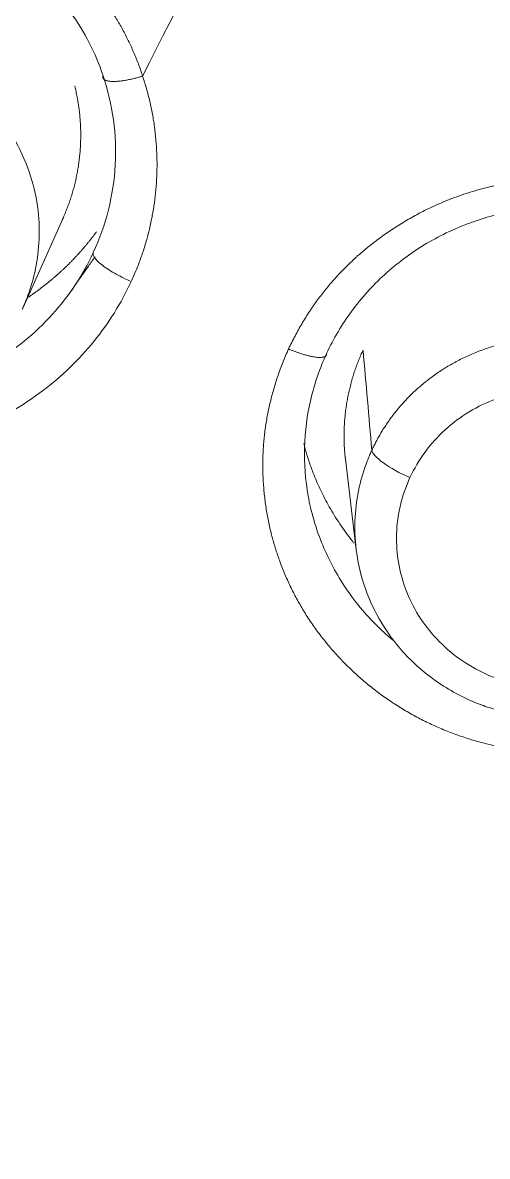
# Model space of a CAD drawing. Extents: x 19821 to 22981, y -91 to 2224.
# Drawn here: x 20700.98 to 20704.32, y 1225.26 to 1233.41 of the extents above; entities that cross this region are included whole.
import ezdxf

# ---------------------------------------------------------------- set-up
doc = ezdxf.new("R2010")
doc.units = 0
doc.header["$LTSCALE"] = 10
doc.header["$MEASUREMENT"] = 0
doc.layers.add('1', color=7, linetype='CONTINUOUS')

msp = doc.modelspace()

# ---------------------------------------------------------------- linework, layer by layer
at = {"layer": '1', "color": 7, "linetype": 'Continuous', "lineweight": 18}
for p, q in [((20700.98533503585, 1231.363385751969), (20701.27058987637, 1231.999213711972)), ((20703.30122544607, 1230.294279983912), (20703.38160413683, 1229.619511816232))]:
    msp.add_line(p, q, dxfattribs=at)
for centre, major_axis, ratio, start_param, end_param in [((20744.93100807942, 1212.861490430494), (62.57703589943, 0), 0.9612616959385202, 0, 3.141593206878729), ((20744.93100807943, 1212.246531548563), (-60.5, 0), 0.9612616959383173, 4.724169612251052, 7.00419662665931), ((20744.93100807943, 1212.384350226471), (60, 0), 0.9612616959383171, 1.582576958661259, 4.712388980393005), ((20744.93100807943, 1212.38435022647), (-59.925, 0), 0.9612616959389093, 4.712388980389392, 7.853981633982278), ((20703.76838606944, 1230.221702230801), (-0.272143771503372, 0.126232942350955), 0.2517713590973871, 0.1440142273411295, 1.686677017674434)]:
    msp.add_ellipse(centre, major_axis=major_axis, ratio=ratio, start_param=start_param, end_param=end_param, dxfattribs=at)
at = {"layer": '1', "color": 7, "linetype": 'Continuous', "lineweight": 13}
for centre, major_axis, ratio, start_param, end_param in [((20744.93100807943, 1212.541177986808), (61.96284250743, 0), 0.9612616959383171, 1.570796326802691, 3.141592647531509), ((20744.93100807943, 1212.246531548563), (59.42499999999999, 0), 0.9612616959383172, 1.570796326802691, 4.701939975494236), ((20744.93100807943, 1212.246531548563), (57.94795379563, 0), 0.9612616959383172, 1.579186643142856, 4.712388980392483), ((20744.93100807943, 1212.291039360163), (57.40309474942, 0), 0.9612616959383172, 1.579486275239783, 4.712388980392482), ((20744.93100807943, 1213.073443616014), (-47.825, 0), 0.9612616959383175, 5.684930834656669, 5.834241644445036)]:
    msp.add_ellipse(centre, major_axis=major_axis, ratio=ratio, start_param=start_param, end_param=end_param, dxfattribs=at)
at = {"layer": '1', "color": 7, "linetype": 'Continuous', "lineweight": 18}
for points, knots in [([(20682.03188459967, 1218.028408042423), (20682.0319240288, 1219.263179307572), (20682.07134584237, 1220.482656676591), (20682.22303321739, 1222.886397508442), (20682.33529288177, 1224.070731137838), (20682.62661943629, 1226.400766504216), (20682.80568740777, 1227.546453768173), (20683.22457949674, 1229.796158502802), (20683.46440721433, 1230.900179141207), (20683.99880660579, 1233.064124083599), (20684.2933811072, 1234.124048742788), (20684.93135193244, 1236.197916469751), (20685.27474796447, 1237.211860842949), (20686.00456604845, 1239.192386171128), (20686.39098516573, 1240.158969461545), (20687.20123063581, 1242.043889381438), (20687.62505324238, 1242.962233761729), (20688.50469335566, 1244.750340326461), (20688.96050566919, 1245.620103371965), (20689.898905779, 1247.3110301575), (20690.38149079482, 1248.132196556392), (20691.36846070501, 1249.726264826994), (20691.87284544986, 1250.499167932349), (20692.89868910233, 1251.997342632421), (20693.42015108784, 1252.722613802301), (20694.47568728922, 1254.126422589249), (20695.00976580965, 1254.804958691369), (20696.08634557818, 1256.116424898036), (20696.62884987619, 1256.749354507706), (20697.7183640497, 1257.970928607381), (20698.26537233285, 1258.559574067441), (20699.08652937575, 1259.410442260114), (20699.49727175536, 1259.827854163514), (20699.97619366156, 1260.301058874929), (20700.21551740628, 1260.534251033559), (20700.33513656939, 1260.649998804121), (20700.39493443175, 1260.707661145108), (20700.42483030346, 1260.736439496312), (20700.43977745827, 1260.75081547545), (20700.44725083839, 1260.758000166948), (20700.45098747888, 1260.761591688311), (20700.4528557867, 1260.763387242913), (20700.4537899375, 1260.764284968697), (20700.45425701212, 1260.764733818709), (20700.45445718679, 1260.764926180241), (20700.45459063654, 1260.765054420648), (20700.45463417054, 1260.765096255174), (20701.92790264037, 1262.180841552097), (20703.47212799616, 1263.523880782744), (20706.68628057617, 1266.053132936569), (20708.35618801137, 1267.23933036376), (20711.80420306485, 1269.444761103732), (20713.58230250544, 1270.463989532082), (20717.22841661029, 1272.326982462369), (20719.09640614094, 1273.170731617189), (20722.90346895692, 1274.675980867764), (20724.84257519055, 1275.337490626224), (20728.77273021462, 1276.473879831797), (20730.76376163694, 1276.948745411129), (20734.77824841011, 1277.709091325952), (20736.8016982929, 1277.994563302012), (20740.86150861721, 1278.375075176216), (20742.89786382754, 1278.470105881076), (20744.93100898635, 1278.470237001844)], [0, 0, 0, 0, 0.03125000000024419, 0.03125000000024419, 0.06250000000048839, 0.06250000000048839, 0.09375000000073258, 0.09375000000073258, 0.1250000000009767, 0.1250000000009767, 0.1562500000012209, 0.1562500000012209, 0.1875000000014651, 0.1875000000014651, 0.2187500000017093, 0.2187500000017093, 0.2500000000019535, 0.2500000000019535, 0.2812500000021977, 0.2812500000021977, 0.3125000000024419, 0.3125000000024419, 0.3437500000026861, 0.3437500000026861, 0.3750000000029302, 0.3750000000029302, 0.4062500000031744, 0.4062500000031744, 0.4375000000034186, 0.4375000000034186, 0.4687500000036628, 0.4687500000036628, 0.4843750000037849, 0.4921875000038459, 0.4960937500038763, 0.4980468750038917, 0.4990234375038993, 0.4995117187539029, 0.4997558593789049, 0.4998779296914058, 0.499938964847656, 0.4999694824257812, 0.4999847412148437, 0.4999923706093749, 0.4999961853066406, 0.4999961853066406, 0.5000000000039063, 0.5000000000039063, 0.562500000003418, 0.562500000003418, 0.6250000000029298, 0.6250000000029298, 0.6875000000024415, 0.6875000000024415, 0.7500000000019531, 0.7500000000019531, 0.8125000000014648, 0.8125000000014648, 0.8750000000009766, 0.8750000000009766, 0.9375000000004883, 0.9375000000004883, 1, 1, 1, 1]), ([(20697.87903949201, 1233.103455949683), (20697.88244288206, 1233.110744474714), (20697.88923472714, 1233.125289540666), (20697.89969913246, 1233.14694753252), (20697.91033729832, 1233.168426230788), (20697.92117019343, 1233.18971758491), (20697.93219187567, 1233.210823407552), (20697.94340357239, 1233.231742884051), (20697.95480460672, 1233.252475897948), (20697.96639481367, 1233.273022145459), (20697.97817389671, 1233.293381371295), (20697.99014159914, 1233.313553305843), (20698.00229765841, 1233.333537681894), (20698.01464181832, 1233.353334230181), (20698.02717382572, 1233.37294268056), (20698.03989343142, 1233.392362761693), (20698.05280038992, 1233.411594201127), (20698.06589445947, 1233.430636725265), (20698.07917540203, 1233.449490059394), (20698.09264298336, 1233.468153927593), (20698.10629697267, 1233.486628053055), (20698.1201371438, 1233.504912156898), (20698.13416327084, 1233.523005962576), (20698.14837514439, 1233.540909179489), (20698.16277251095, 1233.558621563947), (20698.17735529839, 1233.576142692365), (20698.19212277695, 1233.593472805216), (20698.21974457341, 1233.625126804259), (20698.26160622128, 1233.670680965824), (20698.31959515815, 1233.729171573139), (20698.38098351474, 1233.786717339104), (20698.46745808466, 1233.86223531681), (20698.58131626586, 1233.951969370568), (20698.70867594695, 1234.039095076595), (20698.82301057344, 1234.107948938196), (20698.92211583782, 1234.161118145423), (20699.02282960388, 1234.208828596175), (20699.12514912795, 1234.251050381992), (20699.229052972, 1234.287796936197), (20699.33959852427, 1234.320485247483), (20699.45669710977, 1234.348369561311), (20699.58020853496, 1234.370602310902), (20699.70473138165, 1234.385823701735), (20699.83025252104, 1234.394050520274), (20699.96634730649, 1234.395415162183), (20700.11170932437, 1234.387873690217), (20700.26468468099, 1234.368830426273), (20700.41434577362, 1234.338969186096), (20700.56179960033, 1234.298081318779), (20700.70619484186, 1234.246154682217), (20700.84650694209, 1234.182948252869), (20700.98092452747, 1234.109284612099), (20701.11050027442, 1234.024513492561), (20701.23418754741, 1233.929529823797), (20701.35063974874, 1233.82487477399), (20701.45772060943, 1233.712226259554), (20701.53239116613, 1233.620241709754), (20701.58069782892, 1233.554172587068), (20701.60660423369, 1233.516883014814), (20701.63158153223, 1233.479033321662), (20701.65562886404, 1233.440622858371), (20701.67874853786, 1233.401654143029), (20701.70094205009, 1233.362128708085), (20701.7222111978, 1233.322048227443), (20701.7425576022, 1233.281414157915), (20701.76198350088, 1233.240228046946), (20701.78048904303, 1233.198490657498), (20701.79808235501, 1233.156205174083), (20701.8147417951, 1233.113365195292), (20701.83055765416, 1233.06999980881), (20701.84029409173, 1233.040744479615), (20701.84517401284, 1233.026081652703)], [0, 0, 0, 0, 0.004833690561528993, 0.00964616952186996, 0.01443791882625934, 0.01920942732359131, 0.02396119072898883, 0.02869371157843516, 0.03340749917529669, 0.03810306952825442, 0.04278094528090105, 0.04744165563234244, 0.05208573624898346, 0.05671372916719179, 0.06132618268679062, 0.06592365125522058, 0.07050669534232816, 0.07507588130582049, 0.07963178124725939, 0.084174972858615, 0.08870603925957518, 0.09322556882551924, 0.09773415500633388, 0.1022323961363648, 0.1067208952353468, 0.111200259800998, 0.1156711015930621, 0.120134036409525, 0.1359322581370583, 0.1520278128993102, 0.1684430247273818, 0.1851989067232986, 0.2191550878856612, 0.2529924726155196, 0.2750349370336809, 0.2968171053657024, 0.3183961157743119, 0.3398307566397731, 0.3611810054209477, 0.3825075189521436, 0.4069392041630132, 0.4313163997101049, 0.4557193309248329, 0.4802276050645594, 0.5049194007340813, 0.5354889910721605, 0.5656665203457923, 0.5956103525665338, 0.6254799448490607, 0.6561085247940432, 0.6865043582260718, 0.7168452998759177, 0.7473068138574755, 0.7788219464089334, 0.8099760151849668, 0.8409474236993849, 0.8719152588243405, 0.8810219772244896, 0.8901155728831057, 0.8992009836338751, 0.9082831495330186, 0.9173670053738342, 0.9264574732147699, 0.9355594549815313, 0.9446778252027338, 0.9538174239360855, 0.9629830499386858, 0.9721794541308626, 0.9814113333978807, 0.9906833247680654, 1, 1, 1, 1]), ([(20698.09571322152, 1233.092276664216), (20698.15451855852, 1233.219222436101), (20698.32234568286, 1233.492756048002), (20698.70328213664, 1233.859291823574), (20699.22884890063, 1234.132695914608), (20699.82769426968, 1234.240877776679), (20700.42197892896, 1234.161364877349), (20700.94651689131, 1233.904799116508), (20701.34163704537, 1233.512270098267), (20701.50655424102, 1233.190887210278), (20701.56106044852, 1233.0289912587)], [0, 0, 0, 0, 0.09717474376450291, 0.2189615448839617, 0.3523083406068332, 0.4877453410420544, 0.6214534398818023, 0.7526779026197724, 0.8815087623807494, 1, 1, 1, 1]), ([(20700.97942731618, 1231.350866967981), (20700.98177274484, 1231.355993262572), (20700.98644882218, 1231.366213547858), (20700.99319285919, 1231.381599351669), (20700.99971384906, 1231.396959591408), (20701.00599699712, 1231.412298473788), (20701.03391131221, 1231.482912449672), (20701.07554725067, 1231.618919872556), (20701.10602684726, 1231.831345374397), (20701.09962496424, 1232.065763572905), (20701.04599639502, 1232.315040073555), (20700.93582440579, 1232.568432786172), (20700.76209824973, 1232.811319547968), (20700.52209715909, 1233.025349930897), (20700.30776129662, 1233.141202916593), (20700.16358251406, 1233.194970336992), (20700.10745947119, 1233.213345636016), (20700.05112413627, 1233.229314027901), (20699.99468611614, 1233.242914363701), (20699.93825752003, 1233.254185310257), (20699.88194407255, 1233.263171037255), (20699.82584732681, 1233.26991928807), (20699.77006397225, 1233.274481469228), (20699.71468593667, 1233.276912213907), (20699.65980030384, 1233.277269092936), (20699.6054893037, 1233.275612296459), (20699.551830306, 1233.272004333899), (20699.49889583422, 1233.266509740502), (20699.44675359407, 1233.259194794264), (20699.39546651655, 1233.250127242893), (20699.34509281438, 1233.239376041406), (20699.29568605069, 1233.227011100666), (20699.24729521899, 1233.21310304711), (20699.19996483343, 1233.197722993888), (20699.15373502834, 1233.180942323536), (20699.10864166604, 1233.162832482273), (20699.06471645219, 1233.143464785944), (20699.02198705757, 1233.122910237589), (20698.98047724553, 1233.101239356571), (20698.94020700438, 1233.078522019149), (20698.90119268375, 1233.054827310353), (20698.86344713436, 1233.030223386967), (20698.82697985036, 1233.004777351413), (20698.79179711363, 1232.978555136291), (20698.75790213947, 1232.951621399297), (20698.72529522292, 1232.924039428237), (20698.69397388538, 1232.89587105582), (20698.66393302076, 1232.867176583913), (20698.63516504103, 1232.838014716868), (20698.60766002009, 1232.808442503765), (20698.58140583732, 1232.778515288475), (20698.55638831426, 1232.748286669876), (20698.53259136678, 1232.717808461951), (20698.50999708916, 1232.6871306896), (20698.48858607457, 1232.656301487423), (20698.46833685747, 1232.625367384854), (20698.44922854931, 1232.594372209779), (20698.43123179497, 1232.563361066273), (20698.41434235641, 1232.532365811868), (20698.39845908566, 1232.5014580882), (20698.38863112211, 1232.480698129277), (20698.38375465507, 1232.470397393524)], [0, 0, 0, 0, 0.003921000255995718, 0.007817291906644907, 0.01168887565791558, 0.01553575220408115, 0.01935792222764175, 0.06457346036451928, 0.1143709368397017, 0.1687502463629238, 0.2277112765770785, 0.2912537530966481, 0.3593770446829104, 0.432079929904827, 0.509360326108965, 0.5227661490378848, 0.5360504314874464, 0.5492131469213943, 0.562254270202444, 0.5751737775430202, 0.5879716464568616, 0.6006478557114854, 0.6132023852815472, 0.6256352163030429, 0.637946331028414, 0.6501357127825297, 0.6622033459195321, 0.6741492157805996, 0.6859733086525709, 0.6976756117274885, 0.709256113063012, 0.7207148015437461, 0.7320516668434733, 0.7432666993882674, 0.7543598903205453, 0.7653312314640015, 0.7761807152894821, 0.7869083348817559, 0.7975140839072099, 0.8079979565824794, 0.8183599476439886, 0.8286000523184419, 0.8387182662942299, 0.8487145856938056, 0.8585890070469675, 0.8683415272651259, 0.8779721436165022, 0.8874808537023124, 0.8968676554338922, 0.9061325470108168, 0.9152755268999991, 0.9242965938157663, 0.933195746700958, 0.9419729847090095, 0.9506283071870714, 0.9591617136601535, 0.9675732038163223, 0.9758627774929358, 0.9840304346639794, 0.9920761754284733, 1, 1, 1, 1]), ([(20701.56104494484, 1233.028987969974), (20701.63053267469, 1232.822613979606), (20701.66023809, 1232.603833122956), (20701.64229294097, 1232.278769556691), (20701.62594833775, 1232.170931633038), (20701.57316283636, 1231.959777062382), (20701.53664964175, 1231.85645696352), (20701.49059519052, 1231.757150719176)], [0, 0, 0, 0, 0.5, 0.5, 0.75, 0.75, 1, 1, 1, 1]), ([(20701.35688728725, 1232.955066816017), (20701.35762573321, 1232.952086703097), (20701.36002638287, 1232.942267240219), (20701.36392464261, 1232.925579795651), (20701.36842628534, 1232.904981971932), (20701.37262703784, 1232.884349423125), (20701.3765270868, 1232.863686289272), (20701.38012667959, 1232.842996693428), (20701.38342612372, 1232.822284740869), (20701.38642578639, 1232.801554518308), (20701.38912609391, 1232.780810093133), (20701.39152753118, 1232.760055512647), (20701.39363064121, 1232.739294803318), (20701.39543602448, 1232.718531970054), (20701.39694433848, 1232.69777099547), (20701.39815629706, 1232.67701583919), (20701.39907266992, 1232.656270437136), (20701.39969428199, 1232.635538700853), (20701.40002201286, 1232.614824516824), (20701.40005679618, 1232.594131745816), (20701.39979961903, 1232.573464222227), (20701.39925152136, 1232.552825753444), (20701.39841359533, 1232.532220119222), (20701.39728698469, 1232.511651071068), (20701.39587288417, 1232.491122331638), (20701.3941725388, 1232.470637594151), (20701.39218724332, 1232.45020052181), (20701.38991834149, 1232.429814747236), (20701.38736722545, 1232.409483871917), (20701.38453533504, 1232.389211465667), (20701.38142415716, 1232.369001066101), (20701.3780352251, 1232.348856178114), (20701.37437011783, 1232.328780273383), (20701.37043045934, 1232.308776789874), (20701.36621791799, 1232.288849131364), (20701.36173420574, 1232.269000666972), (20701.35698107755, 1232.249234730711), (20701.35196033062, 1232.229554621039), (20701.34667380368, 1232.209963600443), (20701.3411233764, 1232.190464894984), (20701.33531096839, 1232.171061694014), (20701.32923853946, 1232.151757149356), (20701.32290808528, 1232.132554376497), (20701.31632165031, 1232.113456448365), (20701.30948127616, 1232.094466416774), (20701.30238919054, 1232.075587230874), (20701.29504710015, 1232.056822039345), (20701.28745882132, 1232.038173063021), (20701.27962047657, 1232.019645793372), (20701.27155701294, 1232.001233349891), (20701.26597312711, 1231.989053727808), (20701.26318284028, 1231.982967529022)], [0, 0, 0, 0, 0.009246481339112001, 0.03044522065060314, 0.0516202759697981, 0.07277164250550981, 0.09389931552926671, 0.1150032903754796, 0.1360835624415573, 0.1571401271880389, 0.1781729801387501, 0.1991821168809045, 0.2201675330652756, 0.2411292244063197, 0.2620671866822964, 0.2829814157354456, 0.3038719074720878, 0.3247386578627843, 0.3455816629424902, 0.3664009188106546, 0.387196421631411, 0.4079681676336858, 0.4287161531113559, 0.4494403744234047, 0.4701408279940264, 0.4908175103128218, 0.5114704179349215, 0.532099547481118, 0.5527048956380475, 0.5732864591583064, 0.5938442348606251, 0.6143782196300048, 0.6348884104178686, 0.6553748042422253, 0.675837398187805, 0.6962761894062293, 0.7166911751161434, 0.7370823526034078, 0.7574497192212102, 0.7777932723902452, 0.798113009598883, 0.818408928403304, 0.838681026427663, 0.858929301364267, 0.8791537509737063, 0.8993543730850428, 0.9195311655959613, 0.9396841264729261, 0.959813253751356, 0.9799185455357718, 1, 1, 1, 1]), ([(20703.16899595769, 1231.03178979328), (20703.21817615706, 1231.138027197356), (20703.27830085421, 1231.239566700606), (20703.41791546056, 1231.429528473103), (20703.49746036999, 1231.517910550965), (20703.67305383212, 1231.678088325678), (20703.76902685717, 1231.749939737984), (20703.97370231867, 1231.874259528604), (20704.08243905441, 1231.92666918138), (20704.30840016744, 1232.01025649614), (20704.42563046012, 1232.041398042474), (20704.66417479021, 1232.081005355712), (20704.78546506729, 1232.089568961569), (20705.02741903835, 1232.083861924213), (20705.14807502777, 1232.069495251112), (20705.38417468827, 1232.018534132879), (20705.49961342141, 1231.981953668116), (20705.7207639575, 1231.88772108339), (20705.82650838648, 1231.83014726661), (20706.02431026238, 1231.696363392082), (20706.11630173205, 1231.620075290941), (20706.28305529686, 1231.451712884729), (20706.35785508429, 1231.35968430679), (20706.48718927677, 1231.163285266411), (20706.54175547713, 1231.058934796898), (20706.62874681052, 1230.84202185655), (20706.66108362997, 1230.729433384405), (20706.70220632381, 1230.500290203624), (20706.7110807531, 1230.383761567327), (20706.70493144771, 1230.151296694037), (20706.68987157728, 1230.035365668975), (20706.63655067944, 1229.808426355577), (20706.59821083286, 1229.697413717478), (20706.54887538595, 1229.591031345518)], [0, 0, 0, 0, 0.0625, 0.0625, 0.125, 0.125, 0.1875, 0.1875, 0.25, 0.25, 0.3125, 0.3125, 0.375, 0.375, 0.4375, 0.4375, 0.5, 0.5, 0.5625, 0.5625, 0.625, 0.625, 0.6875, 0.6875, 0.75, 0.75, 0.8125, 0.8125, 0.875, 0.875, 0.9375, 0.9375, 1, 1, 1, 1]), ([(20701.02445280101, 1231.437672377505), (20701.02564471861, 1231.438472847768), (20701.03336170978, 1231.44366756362), (20701.04752614447, 1231.45334742788), (20701.066816216, 1231.466868606473), (20701.08591384727, 1231.480595577675), (20701.10481685211, 1231.494525609794), (20701.12352308766, 1231.508655952926), (20701.14203045445, 1231.522983839579), (20701.16033689645, 1231.53750648529), (20701.1784404011, 1231.552221089247), (20701.19633899935, 1231.567124834901), (20701.2140307657, 1231.582214890581), (20701.2315138182, 1231.597488410108), (20701.24878631846, 1231.612942533395), (20701.26584647166, 1231.628574387062), (20701.28269252653, 1231.64438108503), (20701.29932277534, 1231.660359729127), (20701.31573555387, 1231.676507409683), (20701.33192924138, 1231.69282120612), (20701.34790226057, 1231.709298187546), (20701.36365307753, 1231.725935413344), (20701.37918020166, 1231.742729933747), (20701.39448218565, 1231.759678790429), (20701.40955762537, 1231.776779017074), (20701.42440515981, 1231.794027639951), (20701.43902347098, 1231.811421678483), (20701.4534112838, 1231.828958145814), (20701.46756736604, 1231.846634049369), (20701.48149052818, 1231.864446391409), (20701.4951796233, 1231.882392169591), (20701.50545568584, 1231.89619871765), (20701.51118056138, 1231.904014082746), (20701.51246512446, 1231.905774036843)], [0, 0, 0, 0, 0.006294206486554021, 0.0407827009517019, 0.07523145691203265, 0.1096404703376912, 0.1440097373139228, 0.1783392540413415, 0.2126290168362281, 0.2468790221308, 0.2810892664735158, 0.315259746529381, 0.3493904590801904, 0.3834814010248819, 0.4175325693797584, 0.4515439612788673, 0.4855155739742265, 0.5194474048361662, 0.5533394513535965, 0.5871917111343652, 0.6210041819054645, 0.6547768615134498, 0.6885097479246545, 0.7222028392255498, 0.755856133623041, 0.7894696294447712, 0.8230433251394295, 0.8565772192770801, 0.8900713105494765, 0.9235255977703684, 0.9569400798758207, 0.9903147559245603, 1, 1, 1, 1]), ([(20701.76299065136, 1231.548570514073), (20701.74595384259, 1231.555860406585), (20701.72818843749, 1231.56394426312), (20701.69211807221, 1231.581516827712), (20701.67381735781, 1231.591006166376), (20701.63796088537, 1231.610941772349), (20701.62041480795, 1231.621385378886), (20701.58751012475, 1231.642537689808), (20701.57216340744, 1231.653240659534), (20701.5449181483, 1231.67410502492), (20701.53302795209, 1231.68426002928), (20701.51344846725, 1231.703299872624), (20701.50575996987, 1231.712180735689), (20701.4946801208, 1231.728188415507), (20701.49128279753, 1231.735315052257), (20701.4883103887, 1231.747640391758), (20701.48872676388, 1231.752841751672), (20701.49064879727, 1231.757125918879)], [0, 0, 0, 0, 0.125, 0.125, 0.25, 0.25, 0.375, 0.375, 0.5, 0.5, 0.625, 0.625, 0.75, 0.75, 0.875, 0.875, 1, 1, 1, 1]), ([(20706.08937563324, 1229.220301138299), (20706.09177968517, 1229.225548715351), (20706.09656747678, 1229.235999531778), (20706.10345947459, 1229.251717639169), (20706.1101051049, 1229.267376544632), (20706.11649022104, 1229.282980062214), (20706.14430193136, 1229.353448523678), (20706.18573696028, 1229.488943324893), (20706.21615543886, 1229.700522806684), (20706.20991277403, 1229.934320059038), (20706.15654229564, 1230.18323698006), (20706.04658040978, 1230.436525210314), (20705.87286171694, 1230.679497553464), (20705.63253320193, 1230.893669101742), (20705.41779160165, 1231.009450815735), (20705.27337998668, 1231.063074608132), (20705.21730619952, 1231.08134961329), (20705.16102082914, 1231.097223651178), (20705.1046330717, 1231.110735529534), (20705.04825464843, 1231.121923687665), (20704.99199092784, 1231.130832088766), (20704.93594313696, 1231.137508240198), (20704.88020766998, 1231.142003299945), (20704.82487619007, 1231.1443716391), (20704.77003554674, 1231.144670556479), (20704.7157677656, 1231.142959962503), (20704.66215004139, 1231.139302081594), (20704.60925475117, 1231.133761160911), (20704.55714948186, 1231.126403189364), (20704.50589707235, 1231.117295626485), (20704.45555566876, 1231.106507141817), (20704.40617879196, 1231.094107365066), (20704.35781541627, 1231.080166647316), (20704.31051005836, 1231.064755833499), (20704.26430287543, 1231.047946046251), (20704.21922977164, 1231.02980848126), (20704.17532251196, 1231.010414214113), (20704.13260884256, 1230.989834018645), (20704.09111261686, 1230.968138196711), (20704.05085392636, 1230.945396419284), (20704.01184923574, 1230.92167757874), (20703.97411152111, 1230.897049652138), (20703.93765041107, 1230.871579575297), (20703.90247232971, 1230.84533312743), (20703.86858064093, 1230.818374826071), (20703.83597579361, 1230.790767832005), (20703.804655467, 1230.762573863905), (20703.77461471584, 1230.73385312236), (20703.7458461147, 1230.704664222907), (20703.71833990094, 1230.675064137921), (20703.69208411733, 1230.645108146279), (20703.66706474775, 1230.614849793122), (20703.64326586865, 1230.584340849483), (20703.62066973216, 1230.553631307501), (20703.59925708641, 1230.522769278921), (20703.57900661563, 1230.491801278713), (20703.55989758123, 1230.460771131392), (20703.54190075503, 1230.429723936555), (20703.52501208907, 1230.398691586288), (20703.50913035835, 1230.36774565223), (20703.49930493641, 1230.346960298046), (20703.49442954135, 1230.336646561549)], [0, 0, 0, 0, 0.004014713731959549, 0.007995506460466434, 0.01194237858630746, 0.01585533050084073, 0.01973436258597315, 0.06471094189560805, 0.114331894803046, 0.1685960045544534, 0.2275019808607639, 0.2910483903161689, 0.3592335687426046, 0.432055516114804, 0.5095117744585973, 0.5229034804031135, 0.5361740488119817, 0.5493234640714421, 0.5623517112440447, 0.5752587760468229, 0.5880446448298319, 0.6007093045550946, 0.613252742775934, 0.6256749476166882, 0.6379759077528251, 0.6501556123914501, 0.6622140512521975, 0.6741512145485355, 0.685967092969437, 0.6976616776614835, 0.7092349602113396, 0.7206869326286299, 0.7320175873292273, 0.7432269171189333, 0.7543149151775593, 0.7652815750434138, 0.7761268905981965, 0.7868508560522987, 0.7974534659304925, 0.8079347150580666, 0.8182945985473252, 0.8285331117845429, 0.8386502504173008, 0.8486460103422521, 0.8585203876933131, 0.8682733788302502, 0.877904980327711, 0.8874151889646759, 0.8968040017143237, 0.9060714157343454, 0.9152174283576822, 0.9242420370836956, 0.9331452395697999, 0.9419270336235082, 0.9505874171949611, 0.9591263883698871, 0.9675439453630333, 0.9758400865120618, 0.9840148102719276, 0.992068115209716, 1, 1, 1, 1]), ([(20703.1324642609, 1229.67284481408), (20703.13245336666, 1229.672872003406), (20703.13244247311, 1229.67289919299), (20703.08899168211, 1229.781357533929), (20703.05670982475, 1229.893911308597), (20703.0156706718, 1230.122966359116), (20703.00682743259, 1230.239442315465), (20703.01302331663, 1230.471793367447), (20703.02809289458, 1230.587664075849), (20703.08140975129, 1230.814484726433), (20703.1197390321, 1230.925439204375), (20703.16904907114, 1231.031767487183)], [0, 0, 0, 0, 6.268525453844695e-05, 6.268525453844695e-05, 0.2500470139409038, 0.2500470139409038, 0.5000313426272692, 0.5000313426272692, 0.7500156713136346, 0.7500156713136346, 1, 1, 1, 1]), ([(20703.3044049246, 1230.267594920849), (20703.3038472219, 1230.272317128641), (20703.3025341626, 1230.283921426907), (20703.30066551358, 1230.302419668641), (20703.2988743973, 1230.323085170687), (20703.29737888237, 1230.343748748413), (20703.29617825419, 1230.36440648377), (20703.29527174337, 1230.385054482017), (20703.29465852629, 1230.405688872389), (20703.29433772573, 1230.426305808748), (20703.2943084114, 1230.446901470219), (20703.29456960059, 1230.467472061819), (20703.29512025872, 1230.488013815075), (20703.29595929999, 1230.508522988629), (20703.29708558799, 1230.528995868824), (20703.29849793628, 1230.549428770294), (20703.30019510908, 1230.569818036523), (20703.30217582186, 1230.590160040411), (20703.30443874197, 1230.610451184813), (20703.30698248934, 1230.630687903074), (20703.30980563707, 1230.650866659549), (20703.31290671208, 1230.670983950117), (20703.31628419585, 1230.691036302671), (20703.31993652496, 1230.71102027761), (20703.32386209187, 1230.73093246831), (20703.3280592455, 1230.750769501585), (20703.33252629197, 1230.770528038139), (20703.33726149523, 1230.790204773002), (20703.34226307777, 1230.809796435959), (20703.34752922131, 1230.829299791956), (20703.3530580674, 1230.848711641535), (20703.35884771839, 1230.868028821109), (20703.36489623717, 1230.887248203761), (20703.37120165142, 1230.906366698052), (20703.37776194082, 1230.925381254195), (20703.38457508834, 1230.944288842713), (20703.39163889226, 1230.963086535571), (20703.39895166978, 1230.981771205473), (20703.40650963903, 1231.000340647653), (20703.41431667602, 1231.01878940202), (20703.42234796764, 1231.037124319422), (20703.42790950393, 1231.049252862659), (20703.4306886568, 1231.055313611695)], [0, 0, 0, 0, 0.01767668696055856, 0.04341534066036138, 0.06912482272367419, 0.09480514774031583, 0.120456330283481, 0.1460783849097992, 0.1716713261593834, 0.1972351685558791, 0.2227699266065346, 0.2482756148022568, 0.2737522476176488, 0.2991998395110795, 0.3246184049247411, 0.3500079582847019, 0.3753685140009734, 0.4007000864675467, 0.4260026900624633, 0.451276339147887, 0.4765210480701271, 0.5017368311597394, 0.5269237027315423, 0.5520816770847208, 0.5772107685028387, 0.6023109912539467, 0.6273823595905954, 0.6524248877499336, 0.6774385899537497, 0.7024234804085371, 0.7273795733055588, 0.752306882820904, 0.7772054231155533, 0.8020752083354459, 0.8269162526115286, 0.8517285700598334, 0.8765121747815289, 0.9012670808629987, 0.9259933023758913, 0.950690853377187, 0.9753597479092705, 1, 1, 1, 1]), ([(20703.00422328263, 1230.384353890236), (20703.00585217903, 1230.377971297724), (20703.01121393794, 1230.357425222876), (20703.02088853071, 1230.322825278352), (20703.03377205465, 1230.280674352511), (20703.04770283328, 1230.238728145166), (20703.06268049446, 1230.197011218479), (20703.08768368007, 1230.132310407295), (20703.12719838341, 1230.042162867424), (20703.18801159951, 1229.925545755483), (20703.26363539539, 1229.80335902137), (20703.32673024795, 1229.717475356117), (20703.36355846405, 1229.67191608922), (20703.36768731767, 1229.666861717032)], [0, 0, 0, 0, 0.02451365189356258, 0.07901318064442998, 0.1336385551443837, 0.1883898916300164, 0.2432673065518118, 0.2982709165760433, 0.4458880399902446, 0.608048031867046, 0.7847579946443672, 0.9760257013829091, 1, 1, 1, 1]), ([(20703.49442725057, 1230.33664757385), (20703.49207535956, 1230.331514849972), (20703.48736398936, 1230.321232841901), (20703.48053759744, 1230.305679444695), (20703.47387642083, 1230.290001334139), (20703.46740139438, 1230.274192040248), (20703.4390284924, 1230.20231594844), (20703.39711308572, 1230.064464937137), (20703.36718940723, 1229.84998781534), (20703.37485599984, 1229.614537297525), (20703.4300082597, 1229.365407537765), (20703.54140875713, 1229.113339670251), (20703.71547460126, 1228.872731069734), (20703.95440668934, 1228.661431411313), (20704.16709526959, 1228.547105983085), (20704.3101051337, 1228.493970801406), (20704.36603729177, 1228.475723114076), (20704.42218396446, 1228.459863605153), (20704.47843686301, 1228.446354195827), (20704.53468526124, 1228.43515720253), (20704.5908246532, 1228.426229471141), (20704.64675459916, 1228.419524340644), (20704.70237940208, 1228.414991531919), (20704.7576080103, 1228.412577577908), (20704.81235410035, 1228.412226102692), (20704.86653608896, 1228.413878131403), (20704.92007714185, 1228.417472382006), (20704.97290516285, 1228.422945551062), (20705.02495276886, 1228.430232589561), (20705.07615725064, 1228.439266969242), (20705.12646052056, 1228.449980938757), (20705.17580904836, 1228.46230576943), (20705.2241537859, 1228.476171990298), (20705.27145008182, 1228.491509612261), (20705.31765758707, 1228.508248341183), (20705.36274015221, 1228.526317779852), (20705.40666571741, 1228.545647618767), (20705.4494061959, 1228.566167815751), (20705.49093735183, 1228.58780876445), (20705.53123867317, 1228.610501451812), (20705.5702932406, 1228.634177604668), (20705.60808759286, 1228.658769825595), (20705.64461158949, 1228.684211718239), (20705.67985827144, 1228.710438002336), (20705.71382372021, 1228.737384618676), (20705.74650691617, 1228.764988824274), (20705.77790959642, 1228.793189278049), (20705.8080361129, 1228.821926117294), (20705.83689329103, 1228.851141025323), (20705.86449028969, 1228.880777290412), (20705.89083846136, 1228.910779857123), (20705.91595121902, 1228.941095367649), (20705.93984388713, 1228.971672203448), (20705.96253362106, 1229.002460491226), (20705.98403908778, 1229.033412206411), (20706.00438103262, 1229.064480888931), (20706.02357962097, 1229.095622746593), (20706.04166358024, 1229.126792659864), (20706.05863624923, 1229.157958786628), (20706.07459902128, 1229.189049213727), (20706.08447326415, 1229.209936280117), (20706.08937364656, 1229.22030209895)], [0, 0, 0, 0, 0.003926894919484426, 0.00786645964602422, 0.01181869408353961, 0.01578359813421247, 0.01976117169841, 0.06564102574810152, 0.1159085973981084, 0.1705610866460208, 0.2295952787011961, 0.2930074771758496, 0.3607934208817456, 0.4329481848223555, 0.5094660657863507, 0.5228242667731002, 0.5360626148095203, 0.5491811145078993, 0.5621797708527895, 0.5750585891791233, 0.5878175751507047, 0.600456734739117, 0.6129760742030103, 0.6253756000678027, 0.6376553191057698, 0.6498152383165321, 0.6618553649079558, 0.673775706277434, 0.6855762699935796, 0.6972570637783152, 0.7088180954893699, 0.7202593731031692, 0.731580904698133, 0.7427826984383724, 0.753864762557797, 0.7648271053446157, 0.7756697351262598, 0.7863926602546892, 0.7969958890921286, 0.8074794299971939, 0.8178432913114465, 0.8280874813463284, 0.8382120083705482, 0.8482168805978462, 0.8581021061752001, 0.8678676931714173, 0.8775136495661847, 0.8870399832395106, 0.8964467019615953, 0.9057338133831349, 0.9149013250260465, 0.923949244274634, 0.932877578367173, 0.9416863343879576, 0.9503755192597609, 0.958945139736777, 0.9673952023979919, 0.9757257136410097, 0.9839366796763696, 0.9920281065223053, 1, 1, 1, 1])]:
    msp.add_open_spline(points, degree=3, knots=knots, dxfattribs=at)
at = {"layer": '1', "color": 7, "linetype": 'Continuous', "lineweight": 13}
for points, weights in [([(20701.84517401285, 1233.026082315505), (20701.66413001793, 1232.969991503403), (20701.54306092222, 1232.971375744095), (20701.56104630402, 1233.028983918634)], [1.19336083361705, 0.933180811280252, 0.9355680941607907, 1.200522682258565]), ([(20703.16905173794, 1231.031773237642), (20703.17358304634, 1230.980614585972), (20703.06008239351, 1230.993388944642), (20702.89488649069, 1231.064129693329)], [1.196333362015432, 0.9465739841119374, 0.9351073225242444, 1.161933377252296])]:
    msp.add_rational_spline(points, weights, degree=3, dxfattribs=at)
for points, degree in [([(20701.84517401284, 1233.026081652703), (20701.96665651958, 1232.663967806594), (20701.92468090603, 1231.897239822622), (20701.76299065091, 1231.548570431247)], 2), ([(20703.4306886568, 1231.055313611696), (20703.45189980103, 1230.81577296624), (20703.47311094518, 1230.576232320592), (20703.49432208924, 1230.336691674753)], 3)]:
    msp.add_open_spline(points, degree=degree, dxfattribs=at)
for points, degree, knots in [([(20702.89489065971, 1231.064133561065), (20703.07303614657, 1231.442715334341), (20703.37387628256, 1231.716651649069), (20703.52723948849, 1231.856299742586), (20703.88891779983, 1232.077949032043), (20704.4804365596, 1232.298515976475), (20704.91450446651, 1232.287155381742), (20705.35096345247, 1232.275732206755), (20705.74257474498, 1232.105686987438), (20706.13102172167, 1231.937015775428), (20706.425477415, 1231.635605691698), (20706.71701723403, 1231.337180348746), (20706.86777602676, 1230.954684113187), (20706.94198521238, 1230.766404984482), (20707.01173652017, 1230.365743227448), (20707.00612060548, 1230.163929638007), (20706.99511860125, 1229.768561458691), (20706.82183369683, 1229.383438388101)], 2, [0, 0, 0, 0.125, 0.125, 0.1875, 0.25, 0.375, 0.375, 0.5, 0.5, 0.625, 0.625, 0.75, 0.75, 0.8125, 0.875, 0.875, 1, 1, 1]), ([(20701.49064879727, 1231.757125918878), (20701.48945322481, 1231.754543745289), (20701.4146876447, 1231.59410141982), (20701.21182306411, 1231.289268323587), (20700.86490666146, 1231.006480596359), (20700.62621603561, 1230.885329548349), (20700.55361736524, 1230.853993185324)], 3, [0, 0, 0, 0, 0.00650564570178083, 0.4046563193573869, 0.8241104874506286, 1, 1, 1, 1]), ([(20706.82183369683, 1229.383438388101), (20706.64362146202, 1229.004786544275), (20706.34280299161, 1228.730876314557), (20706.18945941729, 1228.591249337498), (20705.8278294198, 1228.36963707623), (20705.23643092519, 1228.14909478793), (20704.80244993382, 1228.160408046577), (20704.36605066672, 1228.171784346186), (20703.97446200826, 1228.341747403614), (20703.58600379375, 1228.51035173981), (20703.2915059023, 1228.81169818848), (20702.9998969806, 1229.110088484317), (20702.84906760291, 1229.492581153369), (20702.77481802409, 1229.680872851017), (20702.70499934917, 1230.081589197623), (20702.71059639557, 1230.283436609402), (20702.72156153673, 1230.678874703792), (20702.89489065971, 1231.064133561065)], 2, [0, 0, 0, 0.125, 0.125, 0.1875, 0.25, 0.375, 0.375, 0.5, 0.5, 0.625, 0.625, 0.75, 0.75, 0.8125, 0.875, 0.875, 1, 1, 1]), ([(20703.76828483323, 1230.139048183572), (20703.79815653055, 1230.203448078519), (20703.83462354988, 1230.265019295747), (20703.91935135153, 1230.38014586926), (20703.96761004166, 1230.433698382714), (20704.0740684357, 1230.53073051657), (20704.13226551083, 1230.574207740948), (20704.2563661594, 1230.649419095382), (20704.32226666842, 1230.681151368238), (20704.45924371548, 1230.731653590192), (20704.53031687113, 1230.750422292235), (20704.67490996635, 1230.774275937213), (20704.74842633546, 1230.779360291129), (20704.89508264826, 1230.775649303984), (20704.96821897055, 1230.766854054559), (20705.11130643628, 1230.735720948892), (20705.18125404645, 1230.713383861424), (20705.31527765546, 1230.656024246618), (20705.37935034484, 1230.621003135667), (20705.49916316812, 1230.539619801716), (20705.55490034348, 1230.493259588321), (20705.655901191, 1230.390977911749), (20705.70116236914, 1230.335058974222), (20705.77947249002, 1230.21580689378), (20705.81251949905, 1230.152476695566), (20705.86513153783, 1230.020833866998), (20705.88469526844, 1229.952524487311), (20705.90958875702, 1229.813546410143), (20705.9149179003, 1229.742881144458), (20705.91113685025, 1229.601905014881), (20705.90202675029, 1229.531597632122), (20705.86971636586, 1229.394037377837), (20705.84651687922, 1229.326787903096), (20705.81671743011, 1229.262357087261)], 3, [0, 0, 0, 0, 0.0625, 0.0625, 0.125, 0.125, 0.1875, 0.1875, 0.25, 0.25, 0.3125, 0.3125, 0.375, 0.375, 0.4375, 0.4375, 0.5, 0.5, 0.5625, 0.5625, 0.625, 0.625, 0.6875, 0.6875, 0.75, 0.75, 0.8125, 0.8125, 0.875, 0.875, 0.9375, 0.9375, 1, 1, 1, 1]), ([(20705.81671539992, 1229.262358261696), (20705.78684374506, 1229.197957294909), (20705.75037676093, 1229.136385001209), (20705.66564901518, 1229.021256308991), (20705.61739034574, 1228.96770275336), (20705.51093197955, 1228.870668611393), (20705.45273491159, 1228.827190421134), (20705.32863426569, 1228.751977249885), (20705.26273375219, 1228.720244126144), (20705.12575668711, 1228.669740351225), (20705.05468351793, 1228.650970947142), (20704.91009038976, 1228.627116074552), (20704.83657400123, 1228.622031195096), (20704.68991764715, 1228.625741328008), (20704.61678130301, 1228.634536248763), (20704.47369379467, 1228.665668906245), (20704.40374616375, 1228.688005874209), (20704.26972251774, 1228.745365462939), (20704.20564981211, 1228.780386667317), (20704.08583696379, 1228.861770396182), (20704.03009977966, 1228.908130911052), (20703.92909892447, 1229.010413385354), (20703.88383774744, 1229.066332819114), (20703.80552764028, 1229.185586065688), (20703.77248064387, 1229.248916933769), (20703.71986864257, 1229.380561247681), (20703.70030493682, 1229.448871442803), (20703.67541150999, 1229.587851262619), (20703.67008240359, 1229.658517455467), (20703.6738635382, 1229.799495512937), (20703.68297368583, 1229.86980389637), (20703.71528417424, 1230.007366184546), (20703.73848371718, 1230.074616692446), (20703.7682832254, 1230.139048536629)], 3, [0, 0, 0, 0, 0.0625, 0.0625, 0.125, 0.125, 0.1875, 0.1875, 0.25, 0.25, 0.3125, 0.3125, 0.375, 0.375, 0.4375, 0.4375, 0.5, 0.5, 0.5625, 0.5625, 0.625, 0.625, 0.6875, 0.6875, 0.75, 0.75, 0.8125, 0.8125, 0.875, 0.875, 0.9375, 0.9375, 1, 1, 1, 1]), ([(20703.64510513554, 1228.970457774928), (20703.6007113632, 1229.007501396811), (20703.55815977584, 1229.046581617568), (20703.43432467892, 1229.171725631027), (20703.3595859402, 1229.26376295751), (20703.23039506051, 1229.460135401722), (20703.17589881525, 1229.564442906598), (20703.1324642609, 1229.672844814062)], 3, [0, 0, 0, 0, 0.1955952832272231, 0.1955952832272231, 0.5978480754232272, 0.5978480754232272, 1, 1, 1, 1])]:
    msp.add_open_spline(points, degree=degree, knots=knots, dxfattribs=at)
at = {"layer": '1', "color": 7, "linetype": 'Continuous', "lineweight": 18}
for points, degree in [([(20701.50337370503, 1231.727623260862), (20701.31385405078, 1231.457523273367)], 1), ([(20701.76299065091, 1231.548572079299), (20701.69085214797, 1231.392769916232), (20701.51267711303, 1231.107835526036), (20701.13711377227, 1230.745138482166), (20700.8392283445, 1230.571598485443), (20700.67571068001, 1230.501186809975)], 3)]:
    msp.add_open_spline(points, degree=degree, dxfattribs=at)

doc.saveas('drawing.dxf')
